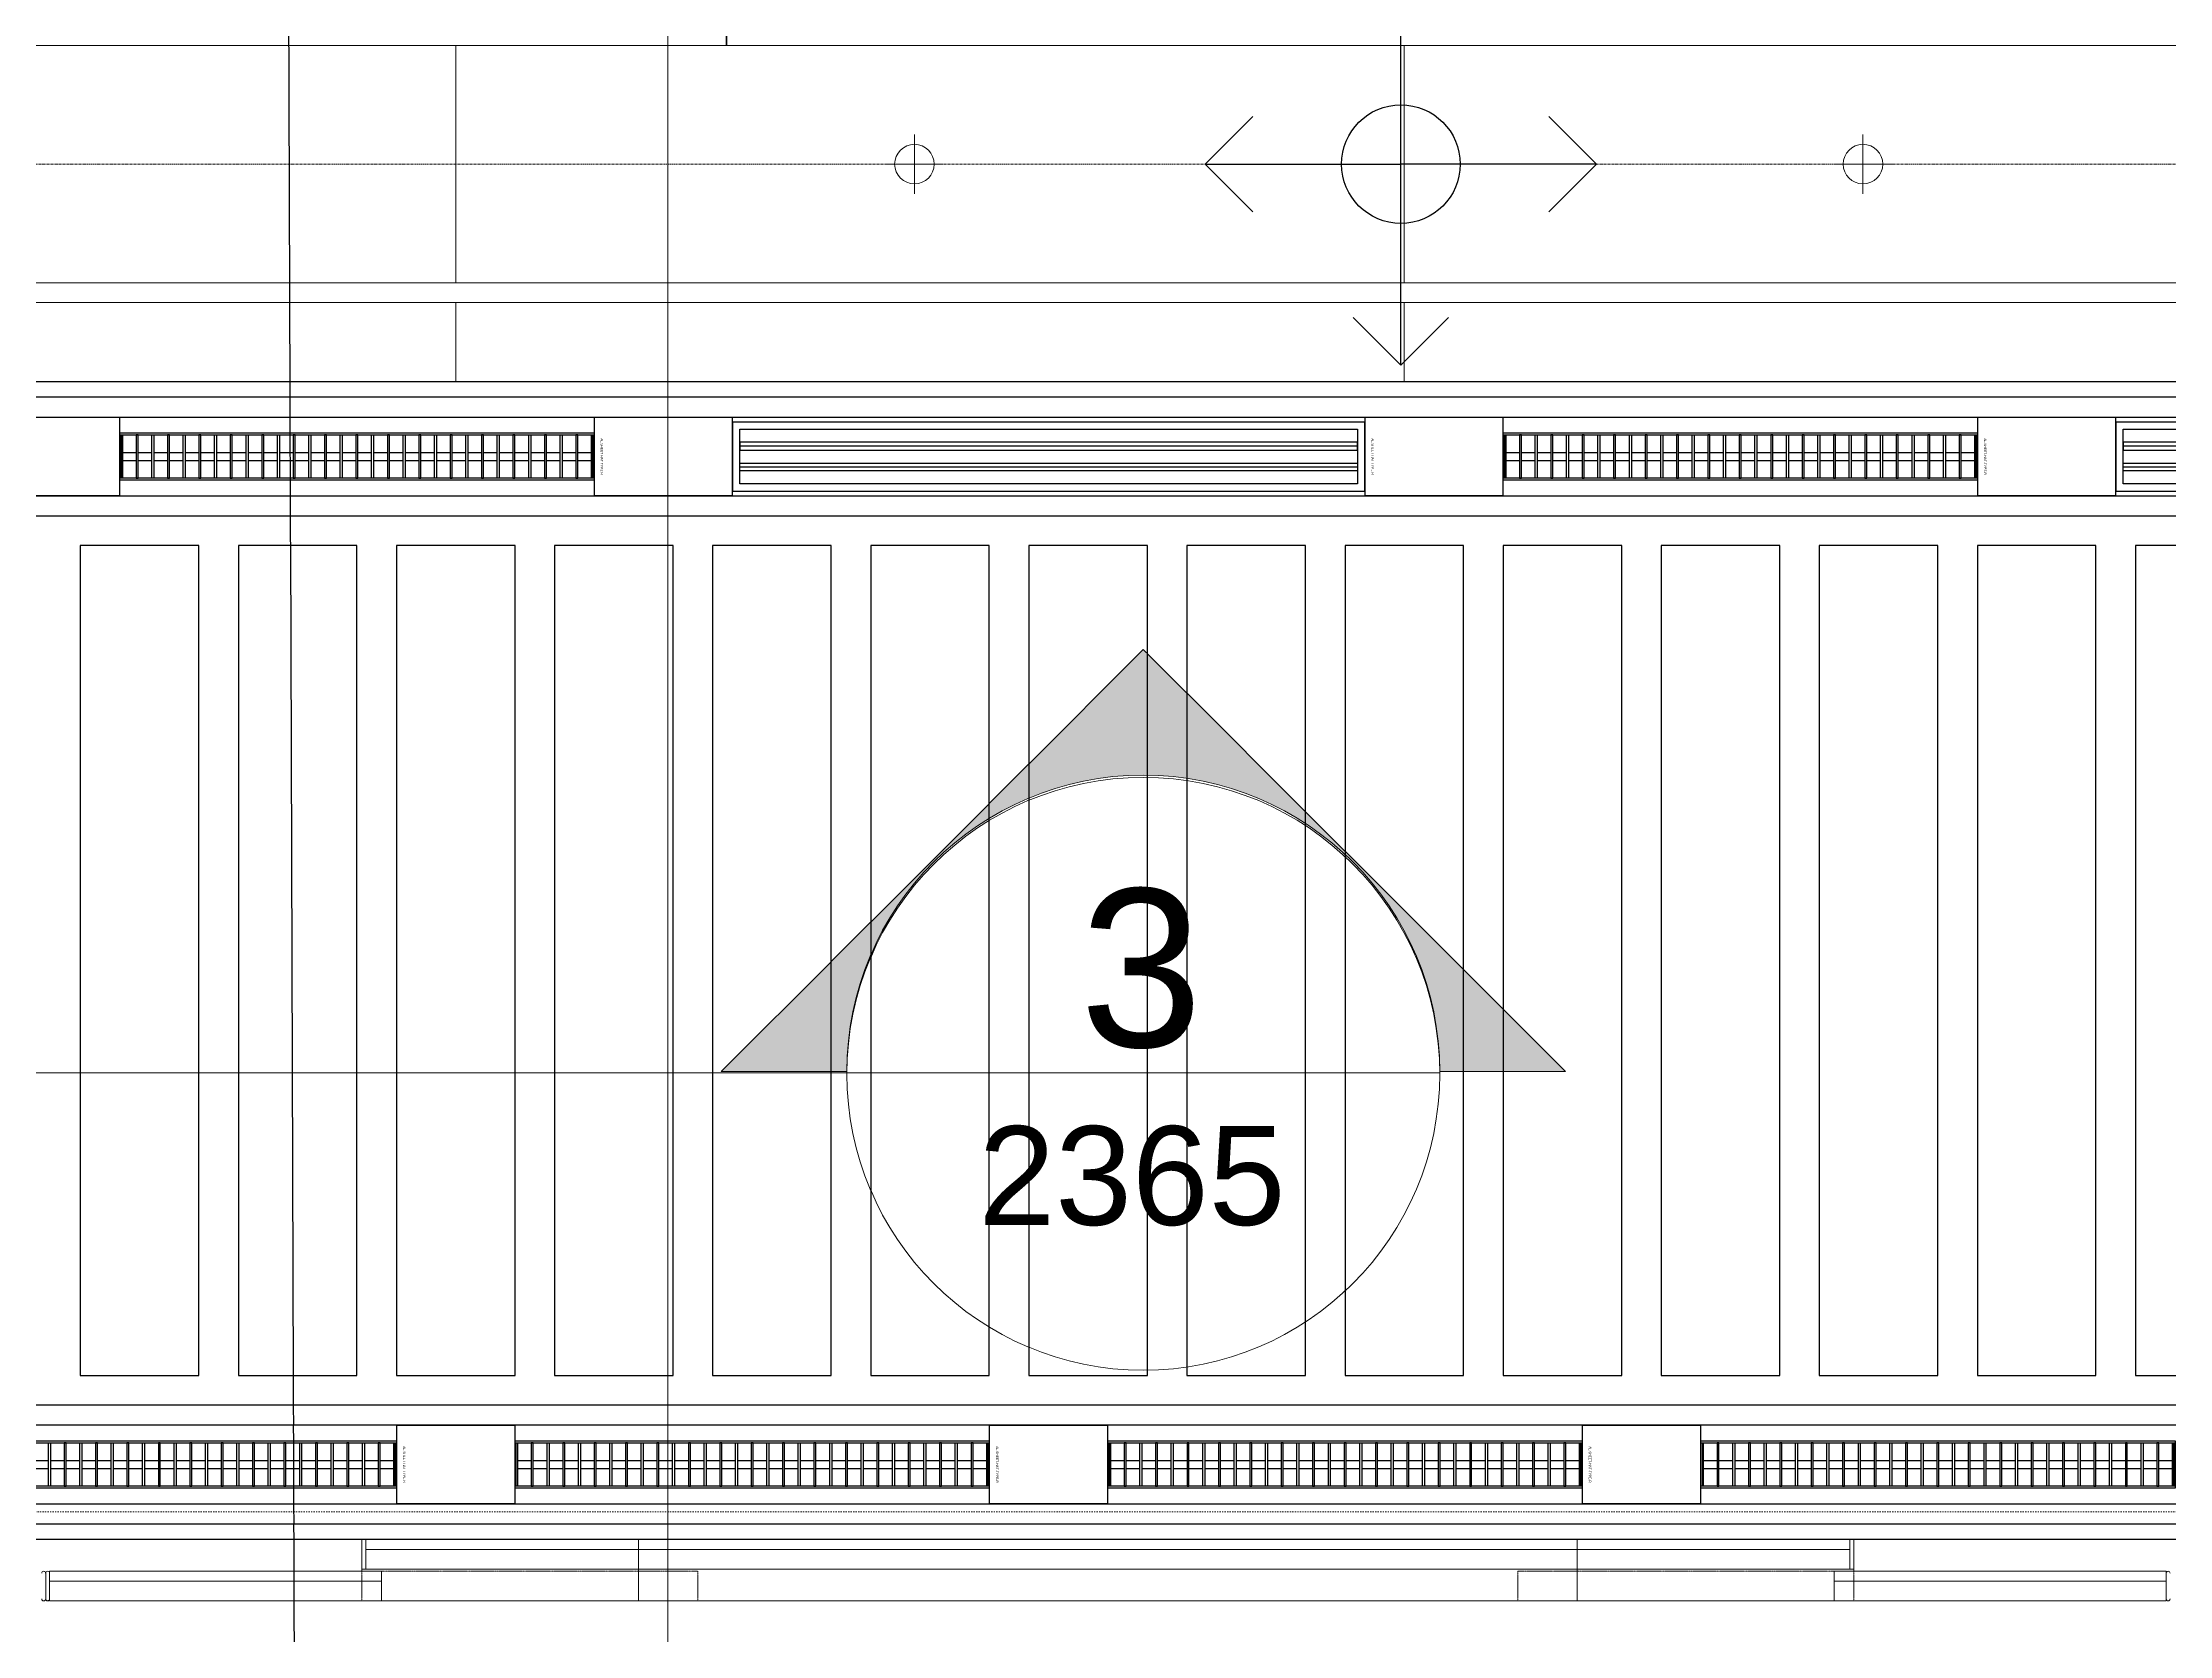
# Model space of a CAD drawing. Header units: millimetres. Extents: x -795739 to -715748, y -34378 to 22353.
# Drawn here: x -776628 to -771246, y -143 to 3887 of the extents above; entities that cross this region are included whole.
import ezdxf
from ezdxf.enums import TextEntityAlignment as Align
from ezdxf.xclip import XClip

# ---------------------------------------------------------------- set-up
doc = ezdxf.new("R2010")
doc.units = ezdxf.units.MM
doc.header["$XCLIPFRAME"] = 0
for name, pattern in [('- SOM Dash 1_8_', [4.7625, 3.175, -1.5875]), ('DASH', [6.35, 3.175, -3.175]), ('DPA_Grid _ Level 100', [10, 5.5, -1.6, 1.3, -1.6]), ('DPA_Hidden 500', [1.4, 0.8, -0.6])]:
    doc.linetypes.add(name, pattern=pattern)
for name, color, linetype in [('000 - WIPEOUT', 250, 'Continuous'), ('001 - ASCESSORIES', 251, 'Continuous'), ('008 - LIGHTING', 1, 'Continuous'), ('A04_TUBE SERIES', 2, 'Continuous'), ('A11_ALU.SOLID SHEET', 2, 'Continuous')]:
    doc.layers.add(name, color=color, linetype=linetype)
for name, color, linetype, lineweight in [('A-ANNO-NOTE', 3, 'Continuous', 25), ('A-DETL-GENF', 2, 'Continuous', 9), ('A-GENM', 1, 'Continuous', 9), ('A-GENM-HDLN', 2, 'DPA_Hidden 500', 9), ('A-GLAZ-CURT', 2, 'Continuous', 9), ('E-LITE-EQPM', 2, 'Continuous', 9), ('G-ANNO-TEXT', 3, 'Continuous', 9), ('I-WALL-E', 2, 'Continuous', 35), ('Q-SPCQ', 2, 'Continuous', 9), ('Q-SPCQ-HDLN', 2, 'DASH', 9), ('S-GRID', 251, 'Continuous', 9)]:
    doc.layers.add(name, color=color, linetype=linetype, lineweight=lineweight)
doc.styles.add('Arial', font='arial.ttf', dxfattribs={"height": 400})
doc.styles.add('Arial_1', font='arial.ttf', dxfattribs={"height": 250})

# ---------------------------------------------------------------- blocks, each defined once
blk = doc.blocks.new('DPA_Speciality_PlatformScreenDoor - Length_135300-12767973-4282-01 ENLARGED LOWER PLATFORM LEVEL - REFLECTED CEILING PLAN - SHEET 3')
at = {"layer": 'A-GENM'}
for p, q in [((54712.5, -250), (54514.7, -250)), ((54514.7, -250), (54712.5, -250)), ((54607.5, -250), (54517.5, -250)), ((54517.5, -250), (54607.5, -250)), ((54617.5, -250), (54707.5, -250)), ((54707.5, -250), (54617.5, -250)), ((59087.5, -250), (59285.3, -250)), ((59285.3, -250), (59087.5, -250)), ((59182.5, -250), (59092.5, -250)), ((59092.5, -250), (59182.5, -250)), ((59192.5, -250), (59282.5, -250)), ((59282.5, -250), (59192.5, -250)), ((55265.3, -330), (55389.1, -330)), ((55275.9, -330), (55329, -330)), ((55325.4, -330), (55378.5, -330)), ((56865.3, -330), (56989.1, -330)), ((56875.9, -330), (56929, -330)), ((56925.4, -330), (56978.5, -330))]:
    blk.add_line(p, q, dxfattribs=at)
at = {"layer": 'A-GENM-HDLN'}
for p, q in [((55012.5, -175), (55012.5, -250)), ((55012.5, -175), (55862.5, -175)), ((55862.5, -250), (55862.5, -175)), ((57937.5, -250), (57937.5, -175)), ((58787.5, -175), (57937.5, -175)), ((58787.5, -175), (58787.5, -250)), ((55012.5, -250), (55862.5, -250)), ((58787.5, -250), (57937.5, -250))]:
    blk.add_line(p, q, dxfattribs=at)
at = {"layer": 'Q-SPCQ'}
for p, q in [((55062.5, -175), (54222.5, -175)), ((54222.5, -175), (55062.5, -175)), ((54222.5, -175), (54222.5, -225)), ((54222.5, -175), (54222.5, -225)), ((54222.5, -245), (54222.5, -180)), ((54222.5, -180), (54222.5, -245)), ((54252.5, -175), (55032.5, -175)), ((55032.5, -175), (54252.5, -175)), ((55032.5, -175), (54252.5, -175)), ((54252.5, -175), (55032.5, -175)), ((55012.5, -175), (55712.5, -175)), ((55062.5, -225), (55062.5, -175)), ((55062.5, -175), (55062.5, -225)), ((55712.5, -175), (55712.5, -330)), ((55712.5, -175), (58087.5, -175)), ((55712.5, -330), (55712.5, -175)), ((55712.5, -200), (55712.5, -175.9)), ((55712.5, -175.9), (55712.5, -200)), ((55712.5, -305), (55712.5, -200)), ((55712.5, -200), (55712.5, -305)), ((58087.5, -175), (58087.5, -330)), ((58087.5, -175), (58787.5, -175)), ((58087.5, -330), (58087.5, -175)), ((58087.5, -200), (58087.5, -175.9)), ((58087.5, -175.9), (58087.5, -200)), ((58087.5, -305), (58087.5, -200)), ((58087.5, -200), (58087.5, -305)), ((58737.5, -175), (59577.5, -175)), ((59577.5, -175), (58737.5, -175)), ((58737.5, -175), (58737.5, -225)), ((58737.5, -225), (58737.5, -175)), ((59547.5, -175), (58767.5, -175)), ((58767.5, -175), (59547.5, -175)), ((58767.5, -175), (59547.5, -175)), ((59547.5, -175), (58767.5, -175)), ((59577.5, -225), (59577.5, -175)), ((59577.5, -225), (59577.5, -175)), ((59577.5, -180), (59577.5, -245)), ((59577.5, -245), (59577.5, -180)), ((59587.5, -245), (59587.5, -180)), ((59587.5, -180), (59587.5, -245)), ((59587.5, -180), (59587.5, -245)), ((59587.5, -245), (59587.5, -180)), ((54222.5, -225), (55062.5, -225)), ((55062.5, -225), (54222.5, -225)), ((54222.5, -250), (54222.5, -225)), ((54222.5, -225), (54222.5, -250)), ((55062.5, -225), (54222.5, -225)), ((54222.5, -225), (54222.5, -250)), ((54222.5, -250), (54222.5, -225)), ((54222.5, -225), (55062.5, -225)), ((55062.5, -225), (54222.5, -225)), ((54222.5, -225), (55062.5, -225)), ((54222.5, -250), (55062.5, -250)), ((55062.5, -250), (54222.5, -250)), ((54222.5, -250), (55062.5, -250)), ((55062.5, -250), (54222.5, -250)), ((55032.5, -225), (54252.5, -225)), ((54252.5, -225), (55032.5, -225)), ((54252.5, -225), (55032.5, -225)), ((55032.5, -225), (54252.5, -225)), ((55012.5, -225), (54272.5, -225)), ((54272.5, -225), (55012.5, -225)), ((55012.5, -225), (54272.5, -225)), ((54272.5, -225), (55012.5, -225)), ((55012.5, -250), (54272.5, -250)), ((54272.5, -250), (55012.5, -250)), ((55012.5, -250), (54272.5, -250)), ((54272.5, -250), (55012.5, -250)), ((55012.5, -305), (55012.5, -250)), ((55012.5, -250), (55012.5, -330)), ((55022.5, -255), (55012.5, -255)), ((55012.5, -255), (55012.5, -330)), ((55012.5, -330), (55012.5, -255)), ((55012.5, -255), (55022.5, -255)), ((55022.5, -330), (55022.5, -255)), ((55022.5, -255), (55022.5, -330)), ((55712.5, -255), (55022.5, -255)), ((55022.5, -255), (55712.5, -255)), ((55022.5, -255), (55022.5, -305)), ((55022.5, -255), (55022.5, -305)), ((55062.5, -225), (55062.5, -250)), ((55062.5, -225), (55062.5, -250)), ((55062.5, -250), (55062.5, -225)), ((55062.5, -225), (55062.5, -250)), ((55072.5, -255), (55652.5, -255)), ((55652.5, -255), (55072.5, -255)), ((55662.5, -255), (55072.5, -255)), ((55072.5, -255), (55662.5, -255)), ((58087.5, -255), (55712.5, -255)), ((55712.5, -255), (58087.5, -255)), ((55712.5, -255), (55712.5, -305)), ((55712.5, -255), (55712.5, -305)), ((55712.5, -305), (55712.5, -255)), ((55712.5, -255), (55712.5, -305)), ((58037.5, -255), (55762.5, -255)), ((55762.5, -255), (58037.5, -255)), ((55772.5, -255), (58027.5, -255)), ((58027.5, -255), (55772.5, -255)), ((58087.5, -255), (58777.5, -255)), ((58777.5, -255), (58087.5, -255)), ((58087.5, -255), (58087.5, -305)), ((58087.5, -305), (58087.5, -255)), ((58087.5, -305), (58087.5, -255)), ((58087.5, -255), (58087.5, -305)), ((58137.5, -255), (58727.5, -255)), ((58727.5, -255), (58137.5, -255)), ((58727.5, -255), (58147.5, -255)), ((58147.5, -255), (58727.5, -255)), ((59577.5, -225), (58737.5, -225)), ((58737.5, -225), (59577.5, -225)), ((58737.5, -250), (58737.5, -225)), ((58737.5, -250), (58737.5, -225)), ((59577.5, -225), (58737.5, -225)), ((58737.5, -225), (58737.5, -250)), ((58737.5, -250), (58737.5, -225)), ((58737.5, -225), (59577.5, -225)), ((58737.5, -225), (59577.5, -225)), ((59577.5, -225), (58737.5, -225)), ((59577.5, -250), (58737.5, -250)), ((58737.5, -250), (59577.5, -250)), ((58737.5, -250), (59577.5, -250)), ((59577.5, -250), (58737.5, -250)), ((58767.5, -225), (59547.5, -225)), ((59547.5, -225), (58767.5, -225)), ((59547.5, -225), (58767.5, -225)), ((58767.5, -225), (59547.5, -225)), ((58777.5, -255), (58777.5, -330)), ((58787.5, -255), (58777.5, -255)), ((58777.5, -255), (58787.5, -255)), ((58777.5, -330), (58777.5, -255)), ((58777.5, -305), (58777.5, -255)), ((58777.5, -305), (58777.5, -255)), ((58787.5, -225), (59527.5, -225)), ((59527.5, -225), (58787.5, -225)), ((58787.5, -225), (59527.5, -225)), ((59527.5, -225), (58787.5, -225)), ((58787.5, -250), (59527.5, -250)), ((59527.5, -250), (58787.5, -250)), ((58787.5, -250), (59527.5, -250)), ((59527.5, -250), (58787.5, -250)), ((58787.5, -330), (58787.5, -250)), ((58787.5, -250), (58787.5, -305)), ((58787.5, -330), (58787.5, -255)), ((58787.5, -255), (58787.5, -330)), ((59577.5, -225), (59577.5, -250)), ((59577.5, -250), (59577.5, -225)), ((59577.5, -250), (59577.5, -225)), ((59577.5, -225), (59577.5, -250)), ((55012.5, -329.1), (55012.5, -305)), ((55712.5, -305), (55022.5, -305)), ((55022.5, -305), (55702.5, -305)), ((55022.5, -305), (55022.5, -330)), ((55022.5, -305), (55022.5, -330)), ((55022.5, -305), (55702.5, -305)), ((55702.5, -305), (55022.5, -305)), ((55022.5, -330), (55022.5, -305)), ((55022.5, -305), (55022.5, -330)), ((55712.5, -305), (55022.5, -305)), ((55022.5, -305), (55712.5, -305)), ((55652.5, -305), (55072.5, -305)), ((55072.5, -305), (55652.5, -305)), ((55652.5, -305), (55072.5, -305)), ((55072.5, -305), (55652.5, -305)), ((55662.5, -305), (55072.5, -305)), ((55072.5, -305), (55662.5, -305)), ((55072.5, -305), (55652.5, -305)), ((55652.5, -305), (55072.5, -305)), ((55702.5, -305), (55712.5, -305)), ((55712.5, -329.1), (55712.5, -305)), ((58087.5, -305), (55712.5, -305)), ((55712.5, -305), (55722.5, -305)), ((55712.5, -330), (55712.5, -305)), ((55712.5, -305), (55712.5, -330)), ((58087.5, -305), (55712.5, -305)), ((55712.5, -305), (58087.5, -305)), ((55712.5, -305), (55712.5, -329.1)), ((55712.5, -330), (55712.5, -305)), ((55712.5, -305), (55712.5, -330)), ((55722.5, -305), (58077.5, -305)), ((55722.5, -305), (58077.5, -305)), ((58077.5, -305), (55722.5, -305)), ((58037.5, -305), (55762.5, -305)), ((55762.5, -305), (58037.5, -305)), ((58027.5, -305), (55772.5, -305)), ((55772.5, -305), (58027.5, -305)), ((58027.5, -305), (55772.5, -305)), ((55772.5, -305), (58027.5, -305)), ((55772.5, -305), (58027.5, -305)), ((58027.5, -305), (55772.5, -305)), ((58077.5, -305), (58087.5, -305)), ((58087.5, -329.1), (58087.5, -305)), ((58087.5, -305), (58097.5, -305)), ((58777.5, -305), (58087.5, -305)), ((58087.5, -305), (58087.5, -330)), ((58087.5, -330), (58087.5, -305)), ((58087.5, -305), (58777.5, -305)), ((58777.5, -305), (58087.5, -305)), ((58087.5, -305), (58087.5, -329.1)), ((58087.5, -330), (58087.5, -305)), ((58087.5, -305), (58087.5, -330)), ((58097.5, -305), (58777.5, -305)), ((58777.5, -305), (58097.5, -305)), ((58097.5, -305), (58777.5, -305)), ((58137.5, -305), (58727.5, -305)), ((58727.5, -305), (58137.5, -305)), ((58147.5, -305), (58727.5, -305)), ((58727.5, -305), (58147.5, -305)), ((58147.5, -305), (58727.5, -305)), ((58727.5, -305), (58147.5, -305)), ((58727.5, -305), (58147.5, -305)), ((58147.5, -305), (58727.5, -305)), ((58777.5, -330), (58777.5, -305)), ((58777.5, -330), (58777.5, -305)), ((58777.5, -305), (58777.5, -330)), ((58777.5, -330), (58777.5, -305)), ((58787.5, -305), (58787.5, -329.1)), ((55012.5, -330), (55712.5, -330)), ((55012.5, -330), (55022.5, -330)), ((55022.5, -330), (55012.5, -330)), ((55702.5, -330), (55022.5, -330)), ((55022.5, -330), (55712.5, -330)), ((55022.5, -330), (55702.5, -330)), ((55702.5, -330), (55022.5, -330)), ((55652.5, -330), (55072.5, -330)), ((55072.5, -330), (55652.5, -330)), ((55652.5, -330), (55072.5, -330)), ((55072.5, -330), (55652.5, -330)), ((55712.5, -330), (55702.5, -330)), ((55712.5, -330), (58087.5, -330)), ((55722.5, -330), (55712.5, -330)), ((55712.5, -330), (58087.5, -330)), ((58077.5, -330), (55722.5, -330)), ((55722.5, -330), (58077.5, -330)), ((58077.5, -330), (55722.5, -330)), ((58027.5, -330), (55772.5, -330)), ((55772.5, -330), (58027.5, -330)), ((58027.5, -330), (55772.5, -330)), ((55772.5, -330), (58027.5, -330)), ((58087.5, -330), (58077.5, -330)), ((58087.5, -330), (58787.5, -330)), ((58087.5, -330), (58777.5, -330)), ((58097.5, -330), (58087.5, -330)), ((58777.5, -330), (58097.5, -330)), ((58777.5, -330), (58097.5, -330)), ((58097.5, -330), (58777.5, -330)), ((58147.5, -330), (58727.5, -330)), ((58727.5, -330), (58147.5, -330)), ((58147.5, -330), (58727.5, -330)), ((58727.5, -330), (58147.5, -330)), ((58777.5, -330), (58787.5, -330)), ((58787.5, -330), (58777.5, -330))]:
    blk.add_line(p, q, dxfattribs=at)
for centre, start, end in [((54217.5, -180), 0, 180), ((54217.5, -180), 60, 120), ((54217.5, -180), 0, 45), ((59582.5, -180), 0, 180), ((59582.5, -180), 135, 180), ((59582.5, -180), 60, 120), ((59582.5, -180), 360, 30), ((59592.5, -180), 0, 180), ((59592.5, -180), 150, 180), ((59592.5, -180), 60, 120), ((54217.5, -245), 180, 360), ((54217.5, -245), 240, 300), ((54217.5, -245), 330, 360), ((59582.5, -245), 180, 210), ((59582.5, -245), 180, 0), ((59582.5, -245), 240, 300), ((59582.5, -245), 330, 0), ((59592.5, -245), 180, 210), ((59592.5, -245), 180, 360), ((59592.5, -245), 240, 300)]:
    blk.add_arc(centre, 5, start, end, dxfattribs=at)
at = {"layer": 'Q-SPCQ-HDLN'}
for p, q in [((73451.3, -330), (3946, -330)), ((73451.3, -400), (3946, -400))]:
    blk.add_line(p, q, dxfattribs=at)
blk = doc.blocks.new('DPA_AN_Setting out - Center-8732820-4282-01 ENLARGED LOWER PLATFORM LEVEL - REFLECTED CEILING PLAN - SHEET 3')
at = {"layer": 'A-ANNO-NOTE'}
for p, q in [((-1.206, 3.877), (0, 5.083)), ((1.206, 3.877), (0, 5.083)), ((0, 0), (0, 5.083)), ((-3.744, 1.206), (-4.95, 0)), ((3.744, 1.206), (4.95, 0)), ((-3.744, -1.206), (-4.95, 0)), ((-4.95, 0), (0, 0)), ((4.95, 0), (0, 0)), ((3.744, -1.206), (4.95, 0)), ((0, -5.083), (0, 0)), ((-1.206, -3.877), (0, -5.083)), ((1.206, -3.877), (0, -5.083))]:
    blk.add_line(p, q, dxfattribs=at)
blk.add_circle((0, 0), 1.5, dxfattribs=at)
blk = doc.blocks.new('DPA_AN_Section Line - UP-Left-16619322-4282-01 ENLARGED LOWER PLATFORM LEVEL - REFLECTED CEILING PLAN - SHEET 3')
at = {"layer": 'A-ANNO-NOTE', "lineweight": 9}
h = blk.add_hatch(color=256, dxfattribs=at)
edge = h.paths.add_edge_path()
edge.add_arc((0, -0.028), 7.5, 180, 360)
edge.add_line((7.5, -0.028), (10.682, -0.028))
edge.add_line((10.682, -0.028), (0, -10.71))
edge.add_line((0, -10.71), (-10.682, -0.028))
edge.add_line((-10.682, -0.028), (-7.5, -0.028))
at = {"layer": 'A-ANNO-NOTE', "lineweight": 18}
for p, q in [((-7.5, 0), (7.5, 0)), ((-7.5, -0.028), (-10.682, -0.028)), ((-10.682, -0.028), (0, -10.71)), ((0, -10.71), (10.682, -0.028)), ((10.682, -0.028), (7.5, -0.028))]:
    blk.add_line(p, q, dxfattribs=at)
at = {"layer": 'A-ANNO-NOTE', "lineweight": 9}
blk.add_line((7.5, 0), (177, 0), dxfattribs=at)
at = {"layer": 'A-ANNO-NOTE', "lineweight": 18}
blk.add_circle((0, 0.028), 7.5, dxfattribs=at)
blk.add_arc((0, -0.028), 7.5, 180, 360, dxfattribs=at)
blk = doc.blocks.new('*U1241')
at = {"layer": 'S-GRID', "linetype": 'DPA_Grid _ Level 100'}
blk.add_line((57901.1, 0), (-15767.8, 0), dxfattribs=at)
blk = doc.blocks.new('System Panel - DPA-AR_Metal Ceiling Rectangular Panel-V19-4282-01 ENLARGED LOWER PLATFORM LEVEL - REFLECTED CEILING PLAN - SHEET 3')
at = {"layer": 'A-GLAZ-CURT'}
for p, q in [((-786982.4, 3229), (-789107.3, 3229)), ((-789107.3, 3229), (-786982.4, 3229)), ((-786982.4, 3029), (-786982.4, 3229)), ((-786982.4, 3229), (-786982.4, 3029)), ((-789107.4, 3029), (-786982.4, 3029)), ((-786982.4, 3029), (-789107.4, 3029))]:
    blk.add_line(p, q, dxfattribs=at)
blk = doc.blocks.new('System Panel - DPA-AR_Metal Ceiling Rectangular Panel-13139259-4282-01 ENLARGED LOWER PLATFORM LEVEL - REFLECTED CEILING PLAN - SHEET 3')
at = {"layer": 'A-GLAZ-CURT'}
for p, q in [((-741107.4, 4129), (-743507.4, 4129)), ((-743507.4, 4129), (-743507.4, 3929)), ((-743507.4, 3929), (-743507.4, 4129)), ((-743507.4, 4129), (-741107.4, 4129)), ((-741107.4, 3929), (-741107.4, 4129)), ((-741107.4, 4129), (-741107.4, 3929)), ((-743507.4, 3929), (-741107.4, 3929)), ((-741107.4, 3929), (-743507.4, 3929))]:
    blk.add_line(p, q, dxfattribs=at)
blk = doc.blocks.new('System Panel - DPA-AR_Metal Ceiling Rectangular Panel-13139320-4282-01 ENLARGED LOWER PLATFORM LEVEL - REFLECTED CEILING PLAN - SHEET 3')
at = {"layer": 'A-GLAZ-CURT'}
for p, q in [((-786982.4, 3879), (-789107.3, 3879)), ((-789107.3, 3879), (-786982.4, 3879)), ((-786982.4, 3279), (-786982.4, 3879)), ((-786982.4, 3879), (-786982.4, 3279)), ((-789107.3, 3279), (-786982.4, 3279)), ((-786982.4, 3279), (-789107.3, 3279))]:
    blk.add_line(p, q, dxfattribs=at)
blk = doc.blocks.new('System Panel - DPA-AR_Metal Ceiling Rectangular Panel-V27-4282-01 ENLARGED LOWER PLATFORM LEVEL - REFLECTED CEILING PLAN - SHEET 3')
at = {"layer": 'A-GLAZ-CURT'}
for p, q in [((-773182.4, 3879), (-775582.4, 3879)), ((-775582.4, 3879), (-775582.4, 3279)), ((-775582.4, 3279), (-775582.4, 3879)), ((-775582.4, 3879), (-773182.4, 3879)), ((-773182.4, 3279), (-773182.4, 3879)), ((-773182.4, 3879), (-773182.4, 3279)), ((-775582.4, 3279), (-773182.4, 3279)), ((-773182.4, 3279), (-775582.4, 3279))]:
    blk.add_line(p, q, dxfattribs=at)
blk = doc.blocks.new('*U553')
at = {"layer": 'A-GLAZ-CURT'}
for name, p in [('System Panel - DPA-AR_Metal Ceiling Rectangular Panel-13139320-4282-01 ENLARGED LOWER PLATFORM LEVEL - REFLECTED CEILING PLAN - SHEET 3', (790282.4, -3579)), ('System Panel - DPA-AR_Metal Ceiling Rectangular Panel-V27-4282-01 ENLARGED LOWER PLATFORM LEVEL - REFLECTED CEILING PLAN - SHEET 3', (778882.4, -3579)), ('System Panel - DPA-AR_Metal Ceiling Rectangular Panel-V27-4282-01 ENLARGED LOWER PLATFORM LEVEL - REFLECTED CEILING PLAN - SHEET 3', (781282.4, -3579)), ('System Panel - DPA-AR_Metal Ceiling Rectangular Panel-V19-4282-01 ENLARGED LOWER PLATFORM LEVEL - REFLECTED CEILING PLAN - SHEET 3', (790282.4, -3579)), ('System Panel - DPA-AR_Metal Ceiling Rectangular Panel-13139259-4282-01 ENLARGED LOWER PLATFORM LEVEL - REFLECTED CEILING PLAN - SHEET 3', (746807.4, -4479)), ('System Panel - DPA-AR_Metal Ceiling Rectangular Panel-13139259-4282-01 ENLARGED LOWER PLATFORM LEVEL - REFLECTED CEILING PLAN - SHEET 3', (749207.4, -4479))]:
    blk.add_blockref(name, p, dxfattribs=at)
blk = doc.blocks.new('*U920')
at = {"layer": 'A11_ALU.SOLID SHEET', "color": 0}
blk.add_lwpolyline([(300, -98.8), (300, 98.8), (0, 98.8), (0, -98.8)], close=True, dxfattribs=at)
at = {"layer": 'Defpoints', "color": 250}
blk.add_point((0, 0), dxfattribs=at)
blk.add_text('AL.SHEET-HAT-TYPE-R', height=6, rotation=270, dxfattribs=at).set_placement((15, 0), align=Align.BOTTOM_CENTER)
blk = doc.blocks.new('*U666')
at = {"color": 1}
blk.add_wipeout([(600, -60), (-600, -60), (-600, 60), (600, 60)], dxfattribs=at).dxf.layer = '000 - WIPEOUT'
at = {"layer": '001 - ASCESSORIES', "color": 0}
blk.add_lwpolyline([(600, -60), (-600, -60), (-600, 60), (600, 60)], close=True, dxfattribs=at)
at = {"layer": '001 - ASCESSORIES'}
for points in [[(-593.5, -55), (-598.5, -55), (-598.5, 55), (-593.5, 55)], [(595, -55), (-595, -55), (-595, 55), (595, 55)], [(-558.8, -55), (-553.8, -55), (-553.8, 55), (-558.8, 55)], [(-514, -55), (-519, -55), (-519, 55), (-514, 55)], [(-479.3, -55), (-474.3, -55), (-474.3, 55), (-479.3, 55)], [(-434.6, -55), (-439.6, -55), (-439.6, 55), (-434.6, 55)], [(-399.8, -55), (-394.8, -55), (-394.8, 55), (-399.8, 55)], [(-355.1, -55), (-360.1, -55), (-360.1, 55), (-355.1, 55)], [(-320.4, -55), (-315.4, -55), (-315.4, 55), (-320.4, 55)], [(-275.6, -55), (-280.6, -55), (-280.6, 55), (-275.6, 55)], [(-240.9, -55), (-235.9, -55), (-235.9, 55), (-240.9, 55)], [(-196.2, -55), (-201.2, -55), (-201.2, 55), (-196.2, 55)], [(-161.4, -55), (-156.4, -55), (-156.4, 55), (-161.4, 55)], [(-116.7, -55), (-121.7, -55), (-121.7, 55), (-116.7, 55)], [(-82, -55), (-77, -55), (-77, 55), (-82, 55)], [(-37.2, -55), (-42.2, -55), (-42.2, 55), (-37.2, 55)], [(-2.5, -55), (2.5, -55), (2.5, 55), (-2.5, 55)], [(42.2, -55), (37.2, -55), (37.2, 55), (42.2, 55)], [(77, -55), (82, -55), (82, 55), (77, 55)], [(121.7, -55), (116.7, -55), (116.7, 55), (121.7, 55)], [(156.4, -55), (161.4, -55), (161.4, 55), (156.4, 55)], [(201.2, -55), (196.2, -55), (196.2, 55), (201.2, 55)], [(235.9, -55), (240.9, -55), (240.9, 55), (235.9, 55)], [(280.6, -55), (275.6, -55), (275.6, 55), (280.6, 55)], [(315.4, -55), (320.4, -55), (320.4, 55), (315.4, 55)], [(360.1, -55), (355.1, -55), (355.1, 55), (360.1, 55)], [(394.8, -55), (399.8, -55), (399.8, 55), (394.8, 55)], [(439.6, -55), (434.6, -55), (434.6, 55), (439.6, 55)], [(474.3, -55), (479.3, -55), (479.3, 55), (474.3, 55)], [(519, -55), (514, -55), (514, 55), (519, 55)], [(553.8, -55), (558.8, -55), (558.8, 55), (553.8, 55)], [(598.5, -55), (593.5, -55), (593.5, 55), (598.5, 55)]]:
    blk.add_lwpolyline(points, close=True, dxfattribs=at)
for points in [[(-593.5, 10), (-558.8, 10)], [(-553.8, 10), (-519, 10)], [(-514, 10), (-479.3, 10)], [(-474.3, 10), (-439.6, 10)], [(-434.6, 10), (-399.8, 10)], [(-394.8, 10), (-360.1, 10)], [(-355.1, 10), (-320.4, 10)], [(-315.4, 10), (-280.6, 10)], [(-275.6, 10), (-240.9, 10)], [(-235.9, 10), (-201.2, 10)], [(-196.2, 10), (-161.4, 10)], [(-156.4, 10), (-121.7, 10)], [(-116.7, 10), (-82, 10)], [(-77, 10), (-42.2, 10)], [(-37.2, 10), (-2.5, 10)], [(2.5, 10), (37.2, 10)], [(42.2, 10), (77, 10)], [(82, 10), (116.7, 10)], [(121.7, 10), (156.4, 10)], [(161.4, 10), (196.2, 10)], [(201.2, 10), (235.9, 10)], [(240.9, 10), (275.6, 10)], [(280.6, 10), (315.4, 10)], [(320.4, 10), (355.1, 10)], [(360.1, 10), (394.8, 10)], [(399.8, 10), (434.6, 10)], [(439.6, 10), (474.3, 10)], [(479.3, 10), (514, 10)], [(519, 10), (553.8, 10)], [(558.8, 10), (593.5, 10)], [(-593.5, -10), (-558.8, -10)], [(-553.8, -10), (-519, -10)], [(-514, -10), (-479.3, -10)], [(-474.3, -10), (-439.6, -10)], [(-434.6, -10), (-399.8, -10)], [(-394.8, -10), (-360.1, -10)], [(-355.1, -10), (-320.4, -10)], [(-315.4, -10), (-280.6, -10)], [(-275.6, -10), (-240.9, -10)], [(-235.9, -10), (-201.2, -10)], [(-196.2, -10), (-161.4, -10)], [(-156.4, -10), (-121.7, -10)], [(-116.7, -10), (-82, -10)], [(-77, -10), (-42.2, -10)], [(-37.2, -10), (-2.5, -10)], [(2.5, -10), (37.2, -10)], [(42.2, -10), (77, -10)], [(82, -10), (116.7, -10)], [(121.7, -10), (156.4, -10)], [(161.4, -10), (196.2, -10)], [(201.2, -10), (235.9, -10)], [(240.9, -10), (275.6, -10)], [(280.6, -10), (315.4, -10)], [(320.4, -10), (355.1, -10)], [(360.1, -10), (394.8, -10)], [(399.8, -10), (434.6, -10)], [(439.6, -10), (474.3, -10)], [(479.3, -10), (514, -10)], [(519, -10), (553.8, -10)], [(558.8, -10), (593.5, -10)]]:
    blk.add_lwpolyline(points, dxfattribs=at)
blk = doc.blocks.new('*U925')
blk.add_attdef('EXTR.OVL-LENGTH_', (-25, -59.1), '', height=5)
blk.add_wipeout([(-25, 0), (25, 0), (25, 67400), (-25, 67400)]).dxf.layer = '000 - WIPEOUT'
at = {"layer": 'A04_TUBE SERIES', "color": 0}
blk.add_lwpolyline([(-25, 0), (25, 0), (25, 67400), (-25, 67400)], close=True, dxfattribs=at)
blk = doc.blocks.new('*U919')
at = {"layer": 'A11_ALU.SOLID SHEET', "color": 0}
blk.add_lwpolyline([(350, -98.8), (350, 98.8), (0, 98.8), (0, -98.8)], close=True, dxfattribs=at)
at = {"layer": 'Defpoints', "color": 250}
blk.add_point((0, 0), dxfattribs=at)
blk.add_text('AL.SHEET-HAT-TYPE-R', height=6, rotation=270, dxfattribs=at).set_placement((15, 0), align=Align.BOTTOM_CENTER)
blk = doc.blocks.new('*U668')
at = {"layer": '001 - ASCESSORIES', "color": 0, "linetype": 'ByBlock'}
blk.add_lwpolyline([(800, 87.5), (-800, 87.5), (-800, -87.5), (800, -87.5)], close=True, dxfattribs=at)
at = {"layer": '001 - ASCESSORIES', "linetype": 'ByBlock'}
for points in [[(-781.5, 69), (781.5, 69), (781.5, -69), (-781.5, -69)], [(781.5, 36.3), (-781.5, 36.3), (-781.5, 16.3), (781.5, 16.3)], [(-781.5, -16.3), (781.5, -16.3), (781.5, -36.3), (-781.5, -36.3)]]:
    blk.add_lwpolyline(points, close=True, dxfattribs=at)
for points in [[(781.5, 26.3), (-781.5, 26.3)], [(-781.5, -26.3), (781.5, -26.3)]]:
    blk.add_lwpolyline(points, dxfattribs=at)
blk = doc.blocks.new('*U926')
blk.add_attdef('EXTR.OVL-LENGTH_', (-25, -59.1), '', height=5)
blk.add_wipeout([(-25, 0), (25, 0), (25, 67400), (-25, 67400)]).dxf.layer = '000 - WIPEOUT'
at = {"layer": 'A04_TUBE SERIES', "color": 0}
blk.add_lwpolyline([(-25, 0), (25, 0), (25, 67400), (-25, 67400)], close=True, dxfattribs=at)
blk = doc.blocks.new('*U927')
blk.add_attdef('EXTR.OVL-LENGTH_', (-25, -59.1), '', height=5)
blk.add_wipeout([(-25, 0), (25, 0), (25, 67400), (-25, 67400)]).dxf.layer = '000 - WIPEOUT'
at = {"layer": 'A04_TUBE SERIES', "color": 0}
blk.add_lwpolyline([(-25, 0), (25, 0), (25, 67400), (-25, 67400)], close=True, dxfattribs=at)
blk = doc.blocks.new('*U928')
blk.add_attdef('EXTR.OVL-LENGTH_', (-25, -59.1), '', height=5)
blk.add_wipeout([(-25, 0), (25, 0), (25, 67400), (-25, 67400)]).dxf.layer = '000 - WIPEOUT'
at = {"layer": 'A04_TUBE SERIES', "color": 0}
blk.add_lwpolyline([(-25, 0), (25, 0), (25, 67400), (-25, 67400)], close=True, dxfattribs=at)
blk = doc.blocks.new('*U929')
at = {"color": 3}
for points in [[(-1050, 25550), (1050, 25550), (1050, 25250), (-1050, 25250)], [(-1050, 25150), (1050, 25150), (1050, 24850), (-1050, 24850)], [(-1050, 24750), (1050, 24750), (1050, 24450), (-1050, 24450)], [(-1050, 24350), (1050, 24350), (1050, 24050), (-1050, 24050)], [(-1050, 23950), (1050, 23950), (1050, 23650), (-1050, 23650)], [(-1050, 23550), (1050, 23550), (1050, 23250), (-1050, 23250)], [(-1050, 23150), (1050, 23150), (1050, 22850), (-1050, 22850)], [(-1050, 22750), (1050, 22750), (1050, 22450), (-1050, 22450)], [(-1050, 22350), (1050, 22350), (1050, 22050), (-1050, 22050)], [(-1050, 21950), (1050, 21950), (1050, 21650), (-1050, 21650)], [(-1050, 21550), (1050, 21550), (1050, 21250), (-1050, 21250)], [(-1050, 21150), (1050, 21150), (1050, 20850), (-1050, 20850)], [(-1050, 20750), (1050, 20750), (1050, 20450), (-1050, 20450)], [(-1050, 20350), (1050, 20350), (1050, 20050), (-1050, 20050)]]:
    blk.add_wipeout(points, dxfattribs=at).dxf.layer = '000 - WIPEOUT'
at = {"layer": 'A11_ALU.SOLID SHEET', "color": 0, "linetype": 'ByBlock'}
for points in [[(-1050, 25250), (1050, 25250), (1050, 25550), (-1050, 25550)], [(-1050, 24850), (1050, 24850), (1050, 25150), (-1050, 25150)], [(-1050, 24450), (1050, 24450), (1050, 24750), (-1050, 24750)], [(-1050, 24050), (1050, 24050), (1050, 24350), (-1050, 24350)], [(-1050, 23650), (1050, 23650), (1050, 23950), (-1050, 23950)], [(-1050, 23250), (1050, 23250), (1050, 23550), (-1050, 23550)], [(-1050, 22850), (1050, 22850), (1050, 23150), (-1050, 23150)], [(-1050, 22450), (1050, 22450), (1050, 22750), (-1050, 22750)], [(-1050, 22050), (1050, 22050), (1050, 22350), (-1050, 22350)], [(-1050, 21650), (1050, 21650), (1050, 21950), (-1050, 21950)], [(-1050, 21250), (1050, 21250), (1050, 21550), (-1050, 21550)], [(-1050, 20850), (1050, 20850), (1050, 21150), (-1050, 21150)], [(-1050, 20450), (1050, 20450), (1050, 20750), (-1050, 20750)], [(-1050, 20050), (1050, 20050), (1050, 20350), (-1050, 20350)]]:
    blk.add_lwpolyline(points, close=True, dxfattribs=at)
blk = doc.blocks.new('*U1025')
blk.add_lwpolyline([(-107450, -550), (27650, -550), (27650, -3480), (-107450, -3480)], close=True)
at = {"layer": '008 - LIGHTING'}
for p in [(-29400, -740), (-29400, -740), (-29400, -740), (-25900, -740), (-25900, -740), (-25900, -740)]:
    blk.add_blockref('*U668', p, dxfattribs=at)
at = {"layer": 'A11_ALU.SOLID SHEET', "color": 1}
for name, p in [('*U919', (-32100, -740)), ('*U919', (-30550, -740)), ('*U919', (-28600, -740)), ('*U919', (-27050, -740)), ('*U920', (-31050, -3290)), ('*U920', (-29550, -3290)), ('*U920', (-28050, -3290))]:
    blk.add_blockref(name, p, dxfattribs=at)
at = {"layer": '008 - LIGHTING'}
for p in [(-31150, -740), (-27650, -740), (-31650, -3290), (-30150, -3290), (-28650, -3290), (-27150, -3290)]:
    blk.add_blockref('*U666', p, dxfattribs=at)
at = {"layer": 'A04_TUBE SERIES', "linetype": 'ByBlock', "rotation": 270}
for name, p in [('*U926', (-39850, -615)), ('*U925', (-39850, -865)), ('*U928', (-39850, -3165)), ('*U927', (-39850, -3415))]:
    blk.add_blockref(name, p, dxfattribs=at)
at = {"layer": 'A11_ALU.SOLID SHEET', "linetype": 'ByBlock', "rotation": 90}
blk.add_blockref('*U929', (-6300, -2015), dxfattribs=at)
at = {"layer": '008 - LIGHTING'}
for p in [(-31150, -740), (-27650, -740), (-31650, -3290), (-30150, -3290), (-28650, -3290), (-27150, -3290)]:
    blk.add_blockref('*U666', p, dxfattribs=at)
for p in [(-31150, -740), (-27650, -740), (-31650, -3290), (-30150, -3290), (-28650, -3290), (-27150, -3290)]:
    blk.add_blockref('*U666', p, dxfattribs=at)
blk = doc.blocks.new('DPA_Speciality_PlatformScreenDoor - Length_135300-12767973-4180-01 LOWER PLATFORM LEVEL - REFLECTED CEILING PLAN')
at = {"layer": 'A-GENM'}
for p, q in [((54607.5, -250), (54517.5, -250)), ((54517.5, -250), (54607.5, -250)), ((54712.5, -250), (54522.4, -250)), ((54522.4, -250), (54712.5, -250)), ((54617.5, -250), (54707.5, -250)), ((54707.5, -250), (54617.5, -250)), ((59087.5, -250), (59277.6, -250)), ((59277.6, -250), (59087.5, -250)), ((59182.5, -250), (59092.5, -250)), ((59092.5, -250), (59182.5, -250)), ((59192.5, -250), (59282.5, -250)), ((59282.5, -250), (59192.5, -250)), ((55265.3, -330), (55389.1, -330)), ((55275.9, -330), (55329, -330)), ((55325.4, -330), (55378.5, -330)), ((56865.3, -330), (56989.1, -330)), ((56875.9, -330), (56929, -330)), ((56925.4, -330), (56978.5, -330))]:
    blk.add_line(p, q, dxfattribs=at)
at = {"layer": 'A-GENM-HDLN'}
for p, q in [((55012.5, -175), (55012.5, -250)), ((55012.5, -175), (55862.5, -175)), ((55862.5, -250), (55862.5, -175)), ((57937.5, -250), (57937.5, -175)), ((58787.5, -175), (57937.5, -175)), ((58787.5, -175), (58787.5, -250)), ((55012.5, -250), (55862.5, -250)), ((58787.5, -250), (57937.5, -250))]:
    blk.add_line(p, q, dxfattribs=at)
at = {"layer": 'Q-SPCQ'}
for p, q in [((55062.5, -175), (54222.5, -175)), ((54222.5, -175), (55062.5, -175)), ((54222.5, -175), (54222.5, -225)), ((54222.5, -175), (54222.5, -225)), ((54222.5, -245), (54222.5, -180)), ((54222.5, -180), (54222.5, -245)), ((54252.5, -175), (55032.5, -175)), ((55032.5, -175), (54252.5, -175)), ((55032.5, -175), (54252.5, -175)), ((54252.5, -175), (55032.5, -175)), ((55012.5, -175), (55712.5, -175)), ((55062.5, -225), (55062.5, -175)), ((55062.5, -175), (55062.5, -225)), ((55712.5, -175), (55712.5, -330)), ((55712.5, -175), (58087.5, -175)), ((55712.5, -330), (55712.5, -175)), ((55712.5, -200), (55712.5, -187.5)), ((55712.5, -187.5), (55712.5, -200)), ((55712.5, -305), (55712.5, -200)), ((55712.5, -200), (55712.5, -305)), ((58087.5, -175), (58087.5, -330)), ((58087.5, -175), (58787.5, -175)), ((58087.5, -330), (58087.5, -175)), ((58087.5, -200), (58087.5, -187.5)), ((58087.5, -187.5), (58087.5, -200)), ((58087.5, -305), (58087.5, -200)), ((58087.5, -200), (58087.5, -305)), ((58737.5, -175), (59577.5, -175)), ((59577.5, -175), (58737.5, -175)), ((58737.5, -175), (58737.5, -225)), ((58737.5, -225), (58737.5, -175)), ((59547.5, -175), (58767.5, -175)), ((58767.5, -175), (59547.5, -175)), ((58767.5, -175), (59547.5, -175)), ((59547.5, -175), (58767.5, -175)), ((59577.5, -225), (59577.5, -175)), ((59577.5, -225), (59577.5, -175)), ((59577.5, -180), (59577.5, -245)), ((59577.5, -245), (59577.5, -180)), ((59587.5, -245), (59587.5, -180)), ((59587.5, -180), (59587.5, -245)), ((59587.5, -180), (59587.5, -245)), ((59587.5, -245), (59587.5, -180)), ((54222.5, -225), (55062.5, -225)), ((55062.5, -225), (54222.5, -225)), ((54222.5, -250), (54222.5, -225)), ((54222.5, -225), (54222.5, -250)), ((55062.5, -225), (54222.5, -225)), ((54222.5, -225), (54222.5, -250)), ((54222.5, -250), (54222.5, -225)), ((54222.5, -225), (55062.5, -225)), ((55062.5, -225), (54222.5, -225)), ((54222.5, -225), (55062.5, -225)), ((54222.5, -250), (55062.5, -250)), ((55062.5, -250), (54222.5, -250)), ((54222.5, -250), (55062.5, -250)), ((55062.5, -250), (54222.5, -250)), ((55032.5, -225), (54252.5, -225)), ((54252.5, -225), (55032.5, -225)), ((54252.5, -225), (55032.5, -225)), ((55032.5, -225), (54252.5, -225)), ((55012.5, -225), (54272.5, -225)), ((54272.5, -225), (55012.5, -225)), ((55012.5, -225), (54272.5, -225)), ((54272.5, -225), (55012.5, -225)), ((55012.5, -250), (54272.5, -250)), ((54272.5, -250), (55012.5, -250)), ((55012.5, -250), (54272.5, -250)), ((54272.5, -250), (55012.5, -250)), ((55012.5, -305), (55012.5, -250)), ((55012.5, -250), (55012.5, -330)), ((55022.5, -255), (55012.5, -255)), ((55012.5, -255), (55012.5, -330)), ((55012.5, -330), (55012.5, -255)), ((55012.5, -255), (55022.5, -255)), ((55022.5, -330), (55022.5, -255)), ((55022.5, -255), (55022.5, -330)), ((55712.5, -255), (55022.5, -255)), ((55022.5, -255), (55712.5, -255)), ((55022.5, -255), (55022.5, -305)), ((55022.5, -255), (55022.5, -305)), ((55062.5, -225), (55062.5, -250)), ((55062.5, -225), (55062.5, -250)), ((55062.5, -250), (55062.5, -225)), ((55062.5, -225), (55062.5, -250)), ((55072.5, -255), (55652.5, -255)), ((55652.5, -255), (55072.5, -255)), ((55662.5, -255), (55072.5, -255)), ((55072.5, -255), (55662.5, -255)), ((58087.5, -255), (55712.5, -255)), ((55712.5, -255), (58087.5, -255)), ((55712.5, -255), (55712.5, -305)), ((55712.5, -255), (55712.5, -305)), ((55712.5, -305), (55712.5, -255)), ((55712.5, -255), (55712.5, -305)), ((58037.1, -255), (55762.5, -255)), ((55762.5, -255), (58037.1, -255)), ((55772.5, -255), (58027.5, -255)), ((58027.5, -255), (55772.5, -255)), ((58087.5, -255), (58777.5, -255)), ((58777.5, -255), (58087.5, -255)), ((58087.5, -255), (58087.5, -305)), ((58087.5, -305), (58087.5, -255)), ((58087.5, -305), (58087.5, -255)), ((58087.5, -255), (58087.5, -305)), ((58137.5, -255), (58727.5, -255)), ((58727.5, -255), (58137.5, -255)), ((58727.5, -255), (58147.5, -255)), ((58147.5, -255), (58727.5, -255)), ((59577.5, -225), (58737.5, -225)), ((58737.5, -225), (59577.5, -225)), ((58737.5, -250), (58737.5, -225)), ((58737.5, -250), (58737.5, -225)), ((59577.5, -225), (58737.5, -225)), ((58737.5, -225), (58737.5, -250)), ((58737.5, -250), (58737.5, -225)), ((58737.5, -225), (59577.5, -225)), ((58737.5, -225), (59577.5, -225)), ((59577.5, -225), (58737.5, -225)), ((59577.5, -250), (58737.5, -250)), ((58737.5, -250), (59577.5, -250)), ((58737.5, -250), (59577.5, -250)), ((59577.5, -250), (58737.5, -250)), ((58767.5, -225), (59547.5, -225)), ((59547.5, -225), (58767.5, -225)), ((59547.5, -225), (58767.5, -225)), ((58767.5, -225), (59547.5, -225)), ((58777.5, -255), (58777.5, -330)), ((58787.5, -255), (58777.5, -255)), ((58777.5, -255), (58787.5, -255)), ((58777.5, -330), (58777.5, -255)), ((58777.5, -305), (58777.5, -255)), ((58777.5, -305), (58777.5, -255)), ((58787.5, -225), (59527.5, -225)), ((59527.5, -225), (58787.5, -225)), ((58787.5, -225), (59527.5, -225)), ((59527.5, -225), (58787.5, -225)), ((58787.5, -250), (59527.5, -250)), ((59527.5, -250), (58787.5, -250)), ((58787.5, -250), (59527.5, -250)), ((59527.5, -250), (58787.5, -250)), ((58787.5, -330), (58787.5, -250)), ((58787.5, -250), (58787.5, -305)), ((58787.5, -330), (58787.5, -255)), ((58787.5, -255), (58787.5, -330)), ((59577.5, -225), (59577.5, -250)), ((59577.5, -250), (59577.5, -225)), ((59577.5, -250), (59577.5, -225)), ((59577.5, -225), (59577.5, -250)), ((55012.5, -317.5), (55012.5, -305)), ((55712.5, -305), (55022.5, -305)), ((55022.5, -305), (55702.5, -305)), ((55022.5, -305), (55022.5, -330)), ((55022.5, -305), (55022.5, -330)), ((55022.5, -305), (55702.5, -305)), ((55702.5, -305), (55022.5, -305)), ((55022.5, -330), (55022.5, -305)), ((55022.5, -305), (55022.5, -330)), ((55712.5, -305), (55022.5, -305)), ((55022.5, -305), (55712.5, -305)), ((55652.5, -305), (55072.5, -305)), ((55072.5, -305), (55652.5, -305)), ((55652.5, -305), (55072.5, -305)), ((55072.5, -305), (55652.5, -305)), ((55662.5, -305), (55072.5, -305)), ((55072.5, -305), (55662.5, -305)), ((55072.5, -305), (55652.5, -305)), ((55652.5, -305), (55072.5, -305)), ((55702.5, -305), (55712.5, -305)), ((55712.5, -317.5), (55712.5, -305)), ((58087.5, -305), (55712.5, -305)), ((55712.5, -305), (55722.5, -305)), ((55712.5, -330), (55712.5, -305)), ((55712.5, -305), (55712.5, -330)), ((58087.5, -305), (55712.5, -305)), ((55712.5, -305), (58087.5, -305)), ((55712.5, -305), (55712.5, -317.5)), ((55712.5, -330), (55712.5, -305)), ((55712.5, -305), (55712.5, -330)), ((55722.5, -305), (58077.5, -305)), ((55722.5, -305), (58077.5, -305)), ((58077.5, -305), (55722.5, -305)), ((58037.1, -305), (55762.5, -305)), ((55762.5, -305), (58037.1, -305)), ((58027.5, -305), (55772.5, -305)), ((55772.5, -305), (58027.5, -305)), ((58027.5, -305), (55772.5, -305)), ((55772.5, -305), (58027.5, -305)), ((55772.5, -305), (58027.5, -305)), ((58027.5, -305), (55772.5, -305)), ((58077.5, -305), (58087.5, -305)), ((58087.5, -317.5), (58087.5, -305)), ((58087.5, -305), (58097.5, -305)), ((58777.5, -305), (58087.5, -305)), ((58087.5, -305), (58087.5, -330)), ((58087.5, -330), (58087.5, -305)), ((58087.5, -305), (58777.5, -305)), ((58777.5, -305), (58087.5, -305)), ((58087.5, -305), (58087.5, -317.5)), ((58087.5, -330), (58087.5, -305)), ((58087.5, -305), (58087.5, -330)), ((58097.5, -305), (58777.5, -305)), ((58777.5, -305), (58097.5, -305)), ((58097.5, -305), (58777.5, -305)), ((58137.5, -305), (58727.5, -305)), ((58727.5, -305), (58137.5, -305)), ((58147.5, -305), (58727.5, -305)), ((58727.5, -305), (58147.5, -305)), ((58147.5, -305), (58727.5, -305)), ((58727.5, -305), (58147.5, -305)), ((58727.5, -305), (58147.5, -305)), ((58147.5, -305), (58727.5, -305)), ((58777.5, -330), (58777.5, -305)), ((58777.5, -330), (58777.5, -305)), ((58777.5, -305), (58777.5, -330)), ((58777.5, -330), (58777.5, -305)), ((58787.5, -305), (58787.5, -317.5)), ((55012.5, -330), (55712.5, -330)), ((55012.5, -330), (55022.5, -330)), ((55022.5, -330), (55012.5, -330)), ((55702.5, -330), (55022.5, -330)), ((55022.5, -330), (55712.5, -330)), ((55022.5, -330), (55702.5, -330)), ((55702.5, -330), (55022.5, -330)), ((55652.5, -330), (55072.5, -330)), ((55072.5, -330), (55652.5, -330)), ((55652.5, -330), (55072.5, -330)), ((55072.5, -330), (55652.5, -330)), ((55712.5, -330), (55702.5, -330)), ((55712.5, -330), (58087.5, -330)), ((55722.5, -330), (55712.5, -330)), ((55712.5, -330), (58087.5, -330)), ((58077.5, -330), (55722.5, -330)), ((55722.5, -330), (58077.5, -330)), ((58077.5, -330), (55722.5, -330)), ((58027.5, -330), (55772.5, -330)), ((55772.5, -330), (58027.5, -330)), ((58027.5, -330), (55772.5, -330)), ((55772.5, -330), (58027.5, -330)), ((58087.5, -330), (58077.5, -330)), ((58087.5, -330), (58787.5, -330)), ((58087.5, -330), (58777.5, -330)), ((58097.5, -330), (58087.5, -330)), ((58777.5, -330), (58097.5, -330)), ((58777.5, -330), (58097.5, -330)), ((58097.5, -330), (58777.5, -330)), ((58147.5, -330), (58727.5, -330)), ((58727.5, -330), (58147.5, -330)), ((58147.5, -330), (58727.5, -330)), ((58727.5, -330), (58147.5, -330)), ((58777.5, -330), (58787.5, -330)), ((58787.5, -330), (58777.5, -330))]:
    blk.add_line(p, q, dxfattribs=at)
for centre, start, end in [((54217.5, -180), 0, 180), ((54217.5, -180), 0, 180), ((59582.5, -180), 360, 180), ((59582.5, -180), 0, 180), ((59592.5, -180), 0, 180), ((59592.5, -180), 0, 180), ((54217.5, -245), 180, 360), ((54217.5, -245), 180, 360), ((59582.5, -245), 180, 360), ((59582.5, -245), 180, 0), ((59592.5, -245), 180, 360), ((59592.5, -245), 180, 360)]:
    blk.add_arc(centre, 5, start, end, dxfattribs=at)
at = {"layer": 'Q-SPCQ-HDLN'}
for p, q in [((135200, -330), (-100, -330)), ((135200, -400), (-100, -400))]:
    blk.add_line(p, q, dxfattribs=at)
blk = doc.blocks.new('LGF_DL_SAA_LowPower_DL1a - LGF_DL_SAA_LowPower_DL1a-8832329-4180-01 LOWER PLATFORM LEVEL - REFLECTED CEILING PLAN')
at = {"layer": 'A-DETL-GENF'}
for p, q in [((0, 75), (0, -75)), ((72.5, 0), (-72.5, 0))]:
    blk.add_line(p, q, dxfattribs=at)
blk.add_circle((0, 0), 50, dxfattribs=at)
blk = doc.blocks.new('C-1-PP19-AR-4180-01-B_20250908-040939_EXDOWNLIGHT')
at = {"layer": 'E-LITE-EQPM', "extrusion": (0, 0, -1), "rotation": 180}
for p in [(29739.5, 0), (27339.5, 0)]:
    blk.add_blockref('LGF_DL_SAA_LowPower_DL1a - LGF_DL_SAA_LowPower_DL1a-8832329-4180-01 LOWER PLATFORM LEVEL - REFLECTED CEILING PLAN', p, dxfattribs=at)
at = {"layer": 'Q-SPCQ', "rotation": 180}
blk.add_blockref('DPA_Speciality_PlatformScreenDoor - Length_135300-12767973-4180-01 LOWER PLATFORM LEVEL - REFLECTED CEILING PLAN', (27650, -3810), dxfattribs=at)

msp = doc.modelspace()

# ---------------------------------------------------------------- block references
ref = msp.add_blockref('*U1025', (-744682.4, 3579))
XClip(ref).set_block_clipping_path([(-45801.3280238605, -9620.0077451947), (23704.0078937773, 10334.9999958097)])

# ---------------------------------------------------------------- next in the draw order: linework, layer by layer
at = {"layer": 'A-ANNO-NOTE'}
msp.add_line((-776007.4, 4545.9), (-775982.2, -2837.4), dxfattribs=at)
at = {"layer": 'G-ANNO-TEXT', "color": 10}
msp.add_line((-775045.8, 4229.5), (-775045.8, -8863.8), dxfattribs=at)
at = {"layer": 'I-WALL-E', "color": 8, "linetype": '- SOM Dash 1_8_'}
for p, q in [((-774897.4, 3929), (-774897.4, 3879)), ((-774897.4, 3879), (-774897.4, 3929))]:
    msp.add_line(p, q, dxfattribs=at)

# ---------------------------------------------------------------- next in the draw order: block references
for name in ['*U1241', '*U553']:
    msp.add_blockref(name, (-778882.4, 3579))
ref = msp.add_blockref('C-1-PP19-AR-4180-01-B_20250908-040939_EXDOWNLIGHT', (-744682.4, 3579))
XClip(ref).set_block_clipping_path([(-45801.3280238605, -9620.0077451947), (23704.0078937773, 10334.9999958097)])
at = {"layer": 'A-ANNO-NOTE', "xscale": 100, "yscale": 100, "zscale": 100}
msp.add_blockref('DPA_AN_Setting out - Center-8732820-4282-01 ENLARGED LOWER PLATFORM LEVEL - REFLECTED CEILING PLAN - SHEET 3', (-773191, 3579), dxfattribs=at)
at = {"layer": 'A-ANNO-NOTE', "xscale": 100, "yscale": 100, "zscale": 100, "rotation": 180}
msp.add_blockref('DPA_AN_Section Line - UP-Left-16619322-4282-01 ENLARGED LOWER PLATFORM LEVEL - REFLECTED CEILING PLAN - SHEET 3', (-773842.8, 1280.3), dxfattribs=at)
at = {"layer": 'Q-SPCQ', "rotation": 180}
msp.add_blockref('DPA_Speciality_PlatformScreenDoor - Length_135300-12767973-4282-01 ENLARGED LOWER PLATFORM LEVEL - REFLECTED CEILING PLAN - SHEET 3', (-717032.4, -231), dxfattribs=at)

# ---------------------------------------------------------------- next in the draw order: texts
at = {"layer": 'A-ANNO-NOTE', "lineweight": 9, "attachment_point": 1}
for s, insert, char_height, width, style in [('3', (-774003.5, 1745.5), 400, 376.793, 'Arial'), ('2365', (-774259.9, 1145.1), 250, 929.957, 'Arial_1')]:
    msp.add_mtext(s, dxfattribs=dict(at, insert=insert, char_height=char_height, width=width, style=style))

doc.saveas('drawing.dxf')
